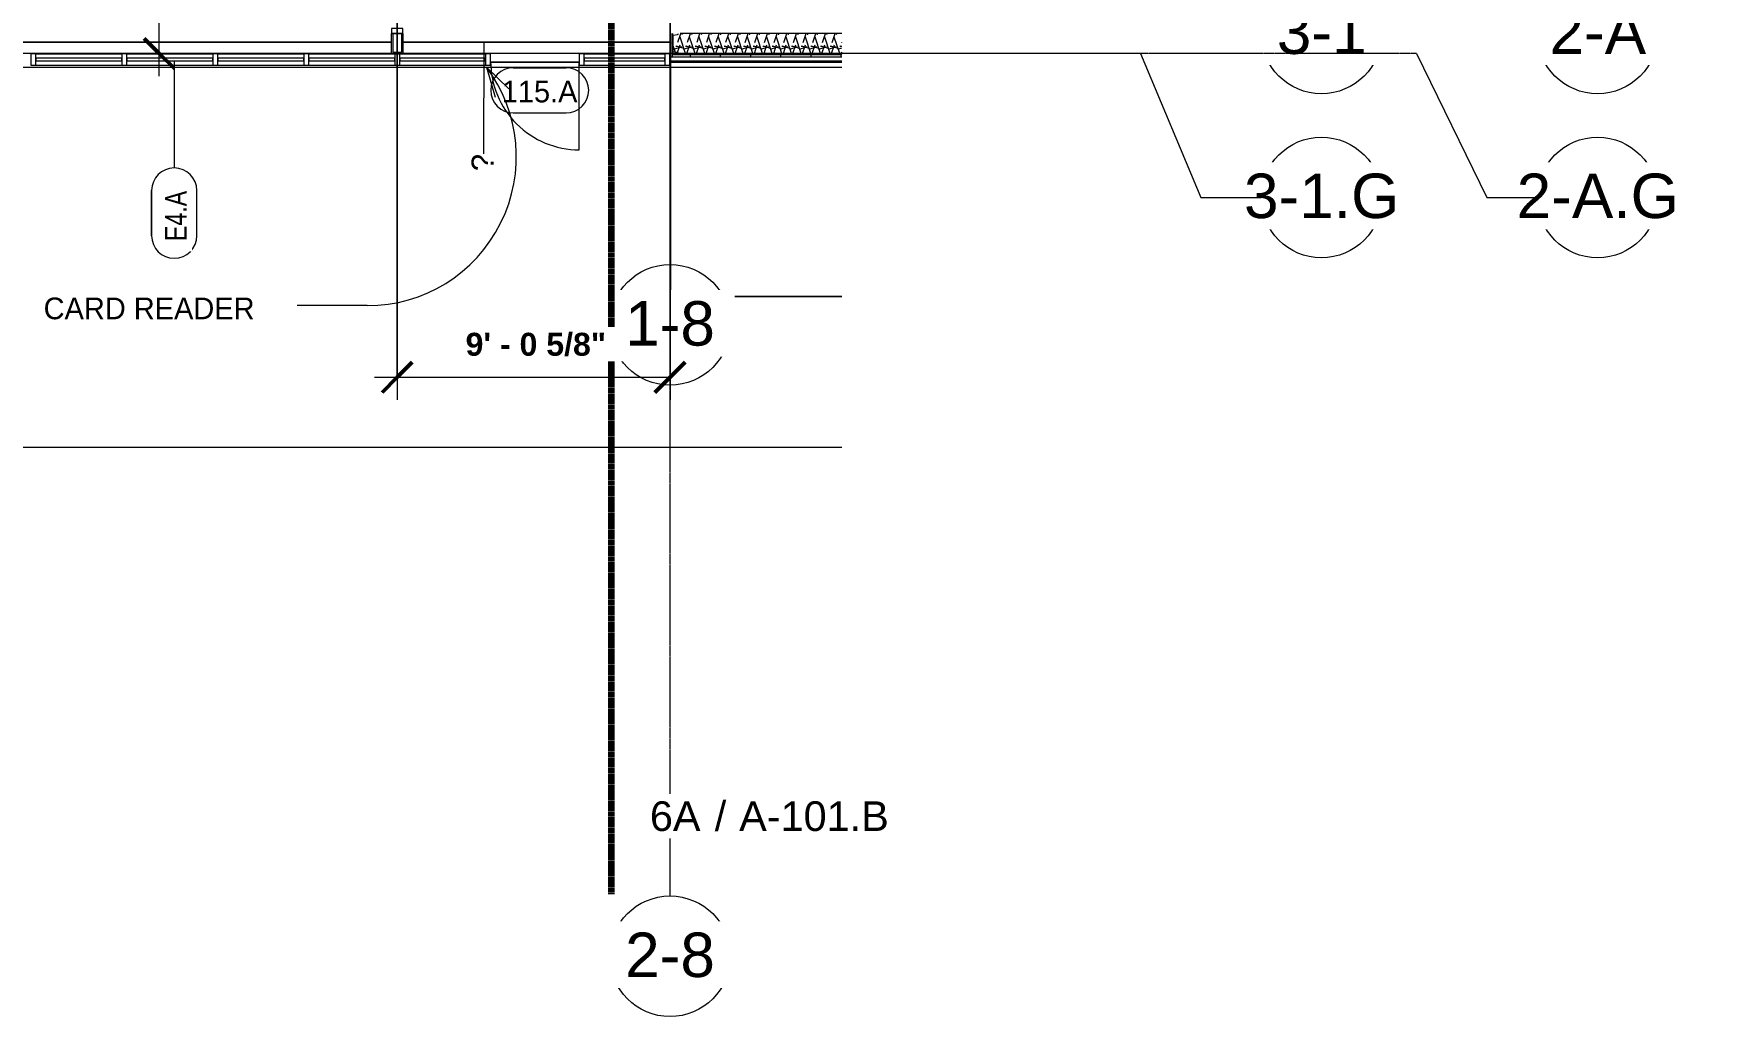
# Model space of a CAD drawing. Header units: inches. Extents: x 21592 to 24810, y -23179 to -20467.
# Drawn here: x 23991 to 24656, y -23179 to -22787 of the extents above; entities that cross this region are included whole.
import ezdxf

# ---------------------------------------------------------------- set-up
doc = ezdxf.new("R2010")
doc.units = ezdxf.units.IN
doc.header["$MEASUREMENT"] = 0
doc.linetypes.add('Dash', pattern=[0.25, 0.125, -0.125])
doc.linetypes.add('Grid Line 1_2_', pattern=[0.875, 0.5, -0.125, 0.125, -0.125])
for name, color, linetype, lineweight in [('A-ANNO-DIMS', 211, 'Continuous', 9), ('A-ANNO-DIMS-96', 211, 'Continuous', 9), ('A-ANNO-MATC', 214, 'Dash', 140), ('A-DOOR', 31, 'Continuous', 20), ('A-DOOR-IDEN', 31, 'Continuous', 9), ('A-FLOR', 192, 'Continuous', 20), ('A-FLOR-IDEN', 11, 'Continuous', 9), ('A-GLAZ-CURT', 52, 'Continuous', 20), ('A-GLAZ-CWMG', 51, 'Continuous', 20), ('A-SITE-ROAD', 130, 'Continuous', 140), ('A-SITE-SWLK', 140, 'Continuous', 140), ('A-WALL', 113, 'Continuous', 20), ('A-WALL-IDEN', 211, 'Continuous', 9), ('A-WALL-PATT', 111, 'Continuous', 50), ('C-TOPO', 7, 'Continuous', 20), ('Conc', 7, 'Continuous', 140), ('G-ANNO-SYMB', 111, 'Continuous', 9), ('G-ANNO-TEXT', 231, 'Continuous', 9), ('I-WALL', 2, 'Continuous', 20), ('L-SITE-WALL', 31, 'Continuous', 20), ('S-COLS', 52, 'Continuous', 20), ('S-GRID', 1, 'Continuous', 9), ('S-GRID-IDEN', 1, 'Continuous', 9)]:
    doc.layers.add(name, color=color, linetype=linetype, lineweight=lineweight)
doc.styles.add('Arial', font='arial.ttf', dxfattribs={"height": 17.703593})
doc.styles.add('Arial_1', font='arial.ttf', dxfattribs={"height": 8.851796})
doc.styles.add('Arial_2', font='arial.ttf', dxfattribs={"height": 0.122942})
doc.styles.add('Arial_3', font='arial.ttf', dxfattribs={"height": 11.802395})
doc.styles.add('Arial_B', font='arialbd.ttf', dxfattribs={"height": 9.132806})
doc.styles.add('Century Gothic', font='GOTHIC.TTF', dxfattribs={"height": 8.622671})
doc.styles.add('Century Gothic_1', font='GOTHIC.TTF', dxfattribs={"width": 0.8, "height": 8.622671})
doc.dimstyles.new('OD_Dimension_3', dxfattribs={"dimscale": 12, "dimtxt": 9, "dimasz": 1, "dimexe": 0.75, "dimexo": 0.5, "dimgap": 0.5, "dimtad": 1, "dimdec": 3, "dimrnd": 0.125, "dimzin": 1, "dimdsep": 46, "dimlunit": 4, "dimtxsty": 'Arial_B', "dimblk1": 'OBLIQUE', "dimblk2": 'OBLIQUE', "dimsah": 1, "dimcen": 0.09, "dimdle": 0.75, "dimazin": 0, "dimtfac": 1, "dimtdec": 4, "dimtix": 1, "dimtmove": 0, "dimatfit": 3, "dimfxl": 1, "dimtvp": 1, "dimtfill": 1, "dimfrac": 2, "dimtolj": 1, "dimtzin": 0, "dimlwd": 13, "dimlwe": 13, "dimarcsym": 2})
doc.dimstyles.new('OD_Dimension_4', dxfattribs={"dimscale": 12, "dimtxt": 9, "dimasz": 1, "dimexe": 0.75, "dimexo": 0.5, "dimgap": 0.5, "dimtad": 1, "dimdec": 3, "dimrnd": 0.125, "dimzin": 1, "dimdsep": 46, "dimlunit": 4, "dimtxsty": 'Arial_B', "dimblk1": 'OBLIQUE', "dimblk2": 'OBLIQUE', "dimsah": 1, "dimcen": 0.09, "dimdle": 0.75, "dimazin": 0, "dimtfac": 1, "dimtdec": 4, "dimtix": 1, "dimtmove": 0, "dimatfit": 3, "dimfxl": 1, "dimtvp": 1, "dimtfill": 1, "dimfrac": 2, "dimtolj": 1, "dimtzin": 0, "dimlwd": 13, "dimlwe": 13, "dimarcsym": 2})

# ---------------------------------------------------------------- blocks, each defined once
blk = doc.blocks.new('Struct_Xcel_Sports Complex_rvt-1-Enlarged First Floor Plan _West_')
at = {"layer": 'A-FLOR', "color": 43, "lineweight": 13}
for p, q in [((24132.95, -22790.8), (23954.27, -22790.8)), ((24244.02, -22790.8), (24137.7, -22790.8))]:
    blk.add_line(p, q, dxfattribs=at)
at = {"layer": 'L-SITE-WALL', "color": 43, "lineweight": 13}
for p, q in [((23954.27, -22790.8), (24132.95, -22790.8)), ((24137.7, -22790.8), (24244.02, -22790.8)), ((24207.7, -22798.8), (24172.52, -22798.8)), ((24312.23, -22798.8), (24243.77, -22798.8))]:
    blk.add_line(p, q, dxfattribs=at)
blk = doc.blocks.new('System Panel - INSULATED LOW-E GLAZING _SEE ELEVATIONS FOR U-FACTOR_ SHGC_ _ LT_-1307209-Enlarged First Floor Plan _West_')
at = {"layer": 'A-GLAZ-CURT', "color": 7}
for p, q in [((16.03125, -0.25), (-16.03125, -0.25)), ((-16.03125, -0.25), (-16.03125, -1.25)), ((-16.03125, -1.25), (16.03125, -1.25)), ((16.03125, -1.25), (16.03125, -0.25))]:
    blk.add_line(p, q, dxfattribs=at)
at = {"layer": 'A-GLAZ-CURT', "color": 10, "lineweight": 13}
for p, q in [((-16.03125, -1.25), (-16.03125, -0.25)), ((16.03125, -0.25), (-16.03125, -0.25)), ((-16.03125, -1.25), (16.03125, -1.25)), ((16.03125, -0.25), (16.03125, -1.25))]:
    blk.add_line(p, q, dxfattribs=at)
blk = doc.blocks.new('Door_Single_Storefront - one-1371399-Enlarged First Floor Plan _West_')
at = {"layer": 'A-DOOR', "color": 43, "lineweight": 13}
blk.add_line((-17.59375, 35.1875), (-17.59375, 0), dxfattribs=at)
blk.add_arc((-17.59375, 0), 35.1875, 360, 90, dxfattribs=at)
blk = doc.blocks.new('System Panel - INSULATED LOW-E GLAZING _SEE ELEVATIONS FOR U-FACTOR_ SHGC_ _ LT_-827433-Enlarged First Floor Plan _West_')
at = {"layer": 'A-GLAZ-CURT', "color": 7}
for p, q in [((17.09375, -0.25), (-17.09375, -0.25)), ((-17.09375, -0.25), (-17.09375, -1.25)), ((-17.09375, -1.25), (17.09375, -1.25)), ((17.09375, -1.25), (17.09375, -0.25))]:
    blk.add_line(p, q, dxfattribs=at)
at = {"layer": 'A-GLAZ-CURT', "color": 10, "lineweight": 13}
for p, q in [((-17.09375, -1.25), (-17.09375, -0.25)), ((17.09375, -0.25), (-17.09375, -0.25)), ((-17.09375, -1.25), (17.09375, -1.25)), ((17.09375, -0.25), (17.09375, -1.25))]:
    blk.add_line(p, q, dxfattribs=at)
blk = doc.blocks.new('Rectangular Mullion - Exterior 2_ x 4_5_-1307206-Enlarged First Floor Plan _West_')
at = {"layer": 'A-GLAZ-CWMG', "color": 43, "lineweight": 13}
for p, q in [((24209.7, -22795.43), (24241.77, -22795.43)), ((24209.7, -22799.93), (24241.77, -22799.93))]:
    blk.add_line(p, q, dxfattribs=at)
blk = doc.blocks.new('Rectangular Mullion - Exterior 2_ x 4_5_-1146644-Enlarged First Floor Plan _West_')
at = {"layer": 'A-GLAZ-CWMG', "color": 43, "lineweight": 13}
for p, q in [((24137.7, -22795.43), (24170.52, -22795.43)), ((24136.33, -22799.93), (24170.52, -22799.93))]:
    blk.add_line(p, q, dxfattribs=at)
blk = doc.blocks.new('Rectangular Mullion - Exterior 2_ x 4_5_-769200-Enlarged First Floor Plan _West_')
at = {"layer": 'A-GLAZ-CWMG', "color": 43, "lineweight": 13}
for p, q in [((24100.14, -22795.43), (24132.95, -22795.43)), ((24100.14, -22799.93), (24134.33, -22799.93))]:
    blk.add_line(p, q, dxfattribs=at)
blk = doc.blocks.new('Rectangular Mullion - Exterior 2_ x 4_5_-1142342-Enlarged First Floor Plan _West_')
at = {"layer": 'A-GLAZ-CWMG', "color": 7}
for p, q in [((0, 3), (-2, 3)), ((-2, 3), (-2, -1.5)), ((0, -1.5), (0, 3)), ((-2, -1.5), (0, -1.5))]:
    blk.add_line(p, q, dxfattribs=at)
blk = doc.blocks.new('Rectangular Mullion - Exterior 2_ x 4_5_-1115231-Enlarged First Floor Plan _West_')
at = {"layer": 'A-GLAZ-CWMG', "color": 7}
for p, q in [((-1, 3), (1, 3)), ((-1, -1.5), (-1, 3)), ((1, 3), (1, -1.5)), ((1, -1.5), (-1, -1.5))]:
    blk.add_line(p, q, dxfattribs=at)
blk = doc.blocks.new('Rectangular Mullion - Exterior 2_ x 4_5_-V5-Enlarged First Floor Plan _West_')
at = {"layer": 'A-GLAZ-CWMG', "color": 43, "lineweight": 13}
for p, q in [((22206.33, -22795.43), (22240.52, -22795.43)), ((22206.33, -22799.93), (22240.52, -22799.93))]:
    blk.add_line(p, q, dxfattribs=at)
blk = doc.blocks.new('Rectangular Mullion - Exterior 2_ x 4_5_-1142495-Enlarged First Floor Plan _West_')
at = {"layer": 'A-GLAZ-CWMG', "color": 7}
for p, q in [((0, 3), (-2, 3)), ((-2, 3), (-2, -1.5)), ((0, -1.5), (0, 3)), ((-2, -1.5), (0, -1.5))]:
    blk.add_line(p, q, dxfattribs=at)
blk = doc.blocks.new('Grid - Grid Head - Circle-14747-Enlarged First Floor Plan _West_')
at = {"layer": 'S-GRID-IDEN'}
blk.add_circle((0, 0), 0.25, dxfattribs=at)
blk = doc.blocks.new('Door Tag - Door Tag-4658-Enlarged First Floor Plan _West_')
at = {"layer": 'A-DOOR-IDEN', "color": 153}
for p, q in [((-0.109375, 0.09375), (0.109375, 0.09375)), ((-0.109375, -0.09375), (0.109375, -0.09375))]:
    blk.add_line(p, q, dxfattribs=at)
for centre, start, end in [((-0.109375, 0), 90, 270), ((0.109375, 0), 270, 90)]:
    blk.add_arc(centre, 0.09375, start, end, dxfattribs=at)
blk = doc.blocks.new('View Reference - View Reference-80209-Enlarged First Floor Plan _West_')
at = {"layer": 'G-ANNO-SYMB', "insert": (0.0027, 0.0662), "char_height": 0.1229, "width": 0.057, "attachment_point": 2, "line_spacing_factor": 0.938532, "style": 'Arial_2', "bg_fill": 3, "box_fill_scale": 1.25, "bg_fill_color": 0, "bg_fill_transparency": 0}
blk.add_mtext('/', dxfattribs=at)
blk = doc.blocks.new('Wall Tag - 1_4_-1369832-Enlarged First Floor Plan _West_')
at = {"layer": 'A-WALL-IDEN', "color": 153}
for p, q in [((-0.0822, 0.0968), (0.1053, 0.0968)), ((0.1053, 0.0968), (-0.0822, 0.0968)), ((-0.0822, -0.0907), (0.1053, -0.0907)), ((-0.0822, -0.0907), (0.1053, -0.0907))]:
    blk.add_line(p, q, dxfattribs=at)
for centre, start, end in [((-0.0822, 0.0031), 90, 270), ((-0.0822, 0.0031), 90, 270), ((0.1053, 0.0031), 270, 90), ((0.1053, 0.0031), 270, 90)]:
    blk.add_arc(centre, 0.0937, start, end, dxfattribs=at)
blk = doc.blocks.new('DIMBLOCK15-Enlarged First Floor Plan _West_')
at = {"layer": 'A-ANNO-DIMS-96', "lineweight": 13}
for p, q in [((24135.33, -22691.3), (24135.33, -22933.17)), ((24135.33, -22924.17), (24135.33, -22691.3)), ((24243.89, -22778.05), (24243.89, -22933.17)), ((24243.89, -22924.17), (24243.89, -22778.05)), ((24126.33, -22924.17), (24243.89, -22924.17))]:
    blk.add_line(p, q, dxfattribs=at)
at = {"layer": 'A-ANNO-DIMS-96', "lineweight": 50}
for p, q in [((24135.33, -22924.17), (24141.33, -22918.17)), ((24243.89, -22924.17), (24249.89, -22918.17)), ((24135.33, -22924.17), (24129.33, -22930.17)), ((24243.89, -22924.17), (24237.89, -22930.17))]:
    blk.add_line(p, q, dxfattribs=at)
at = {"layer": 'A-ANNO-DIMS-96', "color": 0, "lineweight": 13, "insert": (24162.54, -22906.46), "char_height": 9.1328, "width": 64.9714, "attachment_point": 1, "line_spacing_factor": 0.938532, "style": 'Arial_B', "bg_fill": 3, "box_fill_scale": 1.25, "bg_fill_color": 0, "bg_fill_transparency": 0}
blk.add_mtext('9\' - 0 5/8"', dxfattribs=at)
blk = doc.blocks.new('_Oblique')
at = {"color": 0, "linetype": 'ByBlock', "lineweight": -2}
blk.add_line((-0.5, -0.5), (0.5, 0.5), dxfattribs=at)
blk = doc.blocks.new('DIMBLOCK16-Enlarged First Floor Plan _West_')
at = {"layer": 'A-ANNO-DIMS-96', "lineweight": 50}
for p, q in [((24040.67, -22685.3), (24034.67, -22679.3)), ((24040.67, -22685.3), (24046.67, -22691.3)), ((24040.67, -22795.3), (24034.67, -22789.3)), ((24040.67, -22795.3), (24046.67, -22801.3))]:
    blk.add_line(p, q, dxfattribs=at)
at = {"layer": 'A-ANNO-DIMS-96', "lineweight": 13}
for p, q in [((24128.58, -22685.3), (24031.67, -22685.3)), ((24040.67, -22804.3), (24040.67, -22685.3)), ((24040.67, -22685.3), (24128.58, -22685.3)), ((24038.19, -22795.3), (24049.67, -22795.3)), ((24040.67, -22795.3), (24038.19, -22795.3))]:
    blk.add_line(p, q, dxfattribs=at)
at = {"layer": 'A-ANNO-DIMS-96', "color": 0, "lineweight": 13, "insert": (24022.97, -22757.09), "char_height": 9.133, "width": 40.2857, "attachment_point": 1, "rotation": 90, "line_spacing_factor": 0.938532, "style": 'Arial_B', "bg_fill": 3, "box_fill_scale": 1.25, "bg_fill_color": 0, "bg_fill_transparency": 0}
blk.add_mtext('9\' - 2"', dxfattribs=at)

msp = doc.modelspace()

# ---------------------------------------------------------------- hatches: boundary and pattern name
at = {"layer": 'A-WALL-PATT', "lineweight": 9}
h = msp.add_hatch(dxfattribs=at)
h.set_pattern_fill('FP_7', color=8, style=0, pattern_type=2)
h.set_pattern_definition([(161.57, (0.48, 0.48), (-3.839953776, -1.544e-05), [0, -27.322, 3.034, 0]), (18.43, (-0.48, 0.48), (-3.839953776, 1.544e-05), [0, -27.322, 3.034, 0]), (108.43, (0.48, 0.48), (1.919622, -9.60052459), [9.106, -21.25]), (71.57, (-0.48, 0.48), (1.919622, 9.60052459), [9.106, -21.25])])
h.paths.add_polyline_path([(24244.7652, -22795.3028), (24312.2251, -22795.3028), (24312.2251, -22787.3028), (24244.7652, -22787.3028)], flags=0)
h = msp.add_hatch(dxfattribs=at)
h.set_pattern_fill('FP_9', color=8, style=0, pattern_type=2)
h.set_pattern_definition([(0, (0, 0), (15.36, 3.84), [1.267, -10.253, 1.267, -10.253, -61.44]), (0, (0, 0), (15.36, 3.84), [-23.04, 1.267, -21.773, 1.267, -10.253, -26.88]), (0, (0, 0), (15.36, 3.84), [-57.6, 1.267, -6.413, 1.267, -17.933]), (120, (5.76, 1.92), (-11.00553755, 11.3821502), [1.267, -10.253, 1.267, -10.253, -61.44]), (120, (5.76, 1.92), (-11.00553755, 11.3821502), [-23.04, 1.267, -21.773, 1.267, -10.253, -26.88]), (120, (5.76, 1.92), (-11.00553755, 11.3821502), [-57.6, 1.267, -6.413, 1.267, -17.933]), (240, (7.68, 9.6), (-4.35446245, -15.2221502), [1.267, -10.253, 1.267, -10.253, -61.44]), (240, (7.68, 9.6), (-4.35446245, -15.2221502), [-23.04, 1.267, -21.773, 1.267, -10.253, -26.88]), (240, (7.68, 9.6), (-4.35446245, -15.2221502), [-57.6, 1.267, -6.413, 1.267, -17.933])])
h.paths.add_polyline_path([(24244.7652, -22795.8028), (24312.2251, -22795.8028), (24312.2251, -22795.3028), (24244.7652, -22795.3028)], flags=0)
h = msp.add_hatch(dxfattribs=at)
h.set_pattern_fill('FP_10', color=8, style=0, pattern_type=2)
h.set_pattern_definition([(0, (0, 0), (0, 12), []), (90, (0, 0), (-12, 7e-16), [])])
h.paths.add_polyline_path([(24244.7652, -22796.8028), (24312.2251, -22796.8028), (24312.2251, -22795.8028), (24244.7652, -22795.8028)], flags=0)
at = {"layer": 'S-COLS', "lineweight": 9}
h = msp.add_hatch(dxfattribs=at)
h.set_pattern_fill('FP_6', color=8, style=0, pattern_type=2)
h.set_pattern_definition([(45, (0, 0), (-9.503515, 9.503515), []), (45, (0, 14.4), (-9.503515, 9.503515), [])])
h.paths.add_polyline_path([(24247.2302, -22795.3028), (24247.116, -22795.027), (24246.8402, -22794.9128), (24245.1932, -22794.652), (24245.1932, -22787.9537), (24246.8402, -22787.6928), (24247.116, -22787.5786), (24247.2302, -22787.3028), (24244.8902, -22787.3028), (24244.8902, -22795.3028)], flags=0)

# ---------------------------------------------------------------- linework, layer by layer
at = {"layer": 'A-FLOR-IDEN', "color": 153}
msp.add_line((24169.7652, -22790.8028), (24169.6887, -22835.273), dxfattribs=at)
at = {"layer": 'A-SITE-ROAD', "color": 43, "lineweight": 13}
msp.add_line((24312.2251, -22952.0675), (23703.9031, -22952.0675), dxfattribs=at)
at = {"layer": 'A-SITE-SWLK', "color": 43, "lineweight": 13}
msp.add_line((24244.0152, -22892.0675), (24312.2251, -22892.0675), dxfattribs=at)
at = {"layer": 'A-WALL', "color": 7}
for p, q in [((24133.5777, -22787.3028), (24133.5777, -22794.8028)), ((24137.0777, -22787.3028), (24137.0777, -22794.8028)), ((24244.0152, -22787.3028), (24244.0152, -22798.6153)), ((24244.7652, -22787.3028), (24244.7652, -22796.8028)), ((24312.2251, -22787.3028), (24247.8902, -22787.3028)), ((24133.5777, -22794.8028), (24137.0777, -22794.8028)), ((24312.2251, -22795.3028), (24244.7652, -22795.3028)), ((24312.2251, -22796.8028), (24244.0152, -22796.8028)), ((24312.2251, -22798.3028), (24244.0152, -22798.3028)), ((24244.0152, -22798.6153), (24312.2251, -22798.6153)), ((24312.2251, -22795.8028), (24244.7652, -22795.8028))]:
    msp.add_line(p, q, dxfattribs=at)
at = {"layer": 'A-WALL-IDEN', "color": 153}
msp.add_line((24046.5983, -22798.4278), (24046.5983, -22840.8231), dxfattribs=at)
at = {"layer": 'C-TOPO', "color": 43, "lineweight": 13}
for p, q in [((24172.5152, -22798.8032), (24207.7027, -22798.8032)), ((24207.7027, -22798.8032), (24172.5152, -22798.8032)), ((24243.7652, -22798.8032), (24244.0151, -22798.8032)), ((24244.0151, -22798.8032), (24243.7652, -22798.8032)), ((24244.0151, -22798.8032), (24244.0151, -22892.0669)), ((24244.0151, -22892.0669), (24244.0151, -22798.8032)), ((24244.0151, -22892.0669), (24312.2251, -22892.0669)), ((24312.2251, -22892.0669), (24244.0151, -22892.0669)), ((24312.2251, -22952.0669), (23703.9038, -22952.0669)), ((24312.2251, -22952.0669), (23703.9038, -22952.0669))]:
    msp.add_line(p, q, dxfattribs=at)
at = {"layer": 'Conc', "color": 43, "lineweight": 13}
msp.add_line((24244.0152, -22892.0675), (24244.0152, -22799.4278), dxfattribs=at)
at = {"layer": 'G-ANNO-TEXT', "color": 137}
for p, q in [((24170.8243, -22800.7146), (24179.7817, -22809.323)), ((24170.8243, -22800.7146), (24174.2774, -22812.6484)), ((24123.436, -22895.6485), (24084.4818, -22895.6485))]:
    msp.add_line(p, q, dxfattribs=at)
msp.add_arc((24123.436, -22836.3541), 59.2944, 270, 36.9458344, dxfattribs=at)
at = {"layer": 'I-WALL', "color": 7}
for p, q in [((24137.7027, -22787.3028), (24132.9527, -22787.3028)), ((24132.9527, -22787.3028), (24132.9527, -22795.4278)), ((24137.7027, -22795.4278), (24137.7027, -22787.3028)), ((24132.9527, -22795.4278), (24137.7027, -22795.4278))]:
    msp.add_line(p, q, dxfattribs=at)
at = {"layer": 'L-SITE-WALL', "color": 43, "lineweight": 13}
for p, q in [((24312.2251, -22800.8028), (22652.4043, -22800.8028)), ((24172.5152, -22798.8028), (24207.7027, -22798.8028)), ((24243.7652, -22798.8028), (24312.2251, -22798.8028))]:
    msp.add_line(p, q, dxfattribs=at)
at = {"layer": 'S-COLS', "color": 7}
for p, q in [((24244.8902, -22787.3028), (24244.8902, -22795.3028)), ((24245.1932, -22787.9537), (24246.8402, -22787.6928)), ((24245.1932, -22794.652), (24245.1932, -22787.9537)), ((24244.8902, -22795.3028), (24247.2302, -22795.3028)), ((24246.8402, -22794.9128), (24245.1932, -22794.652))]:
    msp.add_line(p, q, dxfattribs=at)
for centre, start, end in [((24246.8402, -22787.3028), 270, 0), ((24246.8402, -22795.3028), 0, 90)]:
    msp.add_arc(centre, 0.39, start, end, dxfattribs=at)
at = {"layer": 'S-GRID', "linetype": 'Grid Line 1_2_'}
for p, q in [((24243.8902, -22879.3028), (24243.8902, -20713.1265)), ((24431.1075, -22795.3028), (21705.561, -22795.3028))]:
    msp.add_line(p, q, dxfattribs=at)
at = {"layer": 'S-GRID'}
msp.add_line((24431.1075, -22795.3028), (24455.1075, -22852.6235), dxfattribs=at)

# ---------------------------------------------------------------- block references
at = {"layer": 'A-DOOR', "color": 43, "lineweight": 13, "rotation": 180}
msp.add_blockref('Door_Single_Storefront - one-1371399-Enlarged First Floor Plan _West_', (24190.109, -22798.4278), dxfattribs=at)
at = {"layer": 'A-DOOR-IDEN', "color": 153, "xscale": 95.99999999999994, "yscale": 95.99999999999994, "zscale": 95.99999999999994}
msp.add_blockref('Door Tag - Door Tag-4658-Enlarged First Floor Plan _West_', (24192.0323, -22809.9479), dxfattribs=at)
at = {"layer": 'A-GLAZ-CURT', "color": 10, "lineweight": 13, "rotation": 180}
for name, p in [('System Panel - INSULATED LOW-E GLAZING _SEE ELEVATIONS FOR U-FACTOR_ SHGC_ _ LT_-827433-Enlarged First Floor Plan _West_', (24008.6715, -22798.4278)), ('System Panel - INSULATED LOW-E GLAZING _SEE ELEVATIONS FOR U-FACTOR_ SHGC_ _ LT_-827433-Enlarged First Floor Plan _West_', (24044.859, -22798.4278)), ('System Panel - INSULATED LOW-E GLAZING _SEE ELEVATIONS FOR U-FACTOR_ SHGC_ _ LT_-827433-Enlarged First Floor Plan _West_', (24081.0465, -22798.4278)), ('System Panel - INSULATED LOW-E GLAZING _SEE ELEVATIONS FOR U-FACTOR_ SHGC_ _ LT_-827433-Enlarged First Floor Plan _West_', (24117.234, -22798.4278)), ('System Panel - INSULATED LOW-E GLAZING _SEE ELEVATIONS FOR U-FACTOR_ SHGC_ _ LT_-827433-Enlarged First Floor Plan _West_', (24153.4215, -22798.4278)), ('System Panel - INSULATED LOW-E GLAZING _SEE ELEVATIONS FOR U-FACTOR_ SHGC_ _ LT_-1307209-Enlarged First Floor Plan _West_', (24225.734, -22798.4278))]:
    msp.add_blockref(name, p, dxfattribs=at)
at = {"layer": 'A-GLAZ-CWMG', "color": 43, "lineweight": 13, "rotation": 270}
msp.add_blockref('Rectangular Mullion - Exterior 2_ x 4_5_-1142495-Enlarged First Floor Plan _West_', (24134.5777, -22787.3028), dxfattribs=at)
at = {"layer": 'A-GLAZ-CWMG', "color": 43, "lineweight": 13, "extrusion": (0, 0, -1)}
for p in [(-23990.5777, -22798.4278), (-24026.7652, -22798.4278), (-24062.9527, -22798.4278), (-24099.1402, -22798.4278), (-24135.3277, -22798.4278), (-24171.5152, -22798.4278), (-24208.7027, -22798.4278)]:
    msp.add_blockref('Rectangular Mullion - Exterior 2_ x 4_5_-1115231-Enlarged First Floor Plan _West_', p, dxfattribs=at)
at = {"layer": 'A-GLAZ-CWMG', "color": 43, "lineweight": 13}
for name, p in [('Rectangular Mullion - Exterior 2_ x 4_5_-V5-Enlarged First Floor Plan _West_', (1785.25, 0)), ('Rectangular Mullion - Exterior 2_ x 4_5_-V5-Enlarged First Floor Plan _West_', (1821.4375, 0)), ('Rectangular Mullion - Exterior 2_ x 4_5_-V5-Enlarged First Floor Plan _West_', (1857.625, 0)), ('Rectangular Mullion - Exterior 2_ x 4_5_-769200-Enlarged First Floor Plan _West_', (0, 0)), ('Rectangular Mullion - Exterior 2_ x 4_5_-1146644-Enlarged First Floor Plan _West_', (0, 0)), ('Rectangular Mullion - Exterior 2_ x 4_5_-1307206-Enlarged First Floor Plan _West_', (0, 0)), ('Rectangular Mullion - Exterior 2_ x 4_5_-1142342-Enlarged First Floor Plan _West_', (24243.7652, -22798.4278))]:
    msp.add_blockref(name, p, dxfattribs=at)
at = {"layer": 'A-WALL-IDEN', "color": 153, "xscale": 95.99999999999994, "yscale": 95.99999999999994, "zscale": 95.99999999999994, "rotation": 89.99999999999991}
msp.add_blockref('Wall Tag - 1_4_-1369832-Enlarged First Floor Plan _West_', (24046.892, -22859.9278), dxfattribs=at)
at = {"layer": 'G-ANNO-SYMB', "xscale": 95.99999999999994, "yscale": 95.99999999999994, "zscale": 95.99999999999994}
msp.add_blockref('View Reference - View Reference-80209-Enlarged First Floor Plan _West_', (24263.7108, -23099.301), dxfattribs=at)
at = {"layer": 'S-GRID-IDEN', "xscale": 95.99999999999994, "yscale": 95.99999999999994, "zscale": 95.99999999999994}
for p, rotation in [((24503.1075, -22787.3028), 89.99999999999984), ((24612.9748, -22787.3028), 89.99999999999979), ((24503.1075, -22852.6235), 89.99999999999984), ((24612.9748, -22852.6235), 89.99999999999979)]:
    msp.add_blockref('Grid - Grid Head - Circle-14747-Enlarged First Floor Plan _West_', p, dxfattribs=dict(at, rotation=rotation))
for p in [(24243.8902, -22903.3028), (24243.8902, -23154.6211)]:
    msp.add_blockref('Grid - Grid Head - Circle-14747-Enlarged First Floor Plan _West_', p, dxfattribs=at)

# ---------------------------------------------------------------- texts
at = {"layer": 'A-DOOR-IDEN', "insert": (24191.991, -22806.1166), "char_height": 8.62267, "width": 38.124, "attachment_point": 2, "line_spacing_factor": 0.984117, "style": 'Century Gothic'}
msp.add_mtext('115.A', dxfattribs=at)
at = {"layer": 'A-FLOR-IDEN', "insert": (24164.9215, -22838.693), "char_height": 8.8518, "width": 8.208, "attachment_point": 2, "rotation": 90, "line_spacing_factor": 0.938532, "style": 'Arial_1'}
msp.add_mtext('?', dxfattribs=at)

# ---------------------------------------------------------------- next in the draw order: texts
at = {"layer": 'A-WALL-IDEN', "insert": (24042.9576, -22859.9567), "char_height": 8.62267, "width": 23.76, "attachment_point": 2, "rotation": 90, "line_spacing_factor": 0.984117, "style": 'Century Gothic_1', "bg_fill": 3, "box_fill_scale": 1.25, "bg_fill_color": 0, "bg_fill_transparency": 0}
msp.add_mtext('E4.A', dxfattribs=at)
at = {"layer": 'G-ANNO-SYMB', "insert": (24271.3908, -23092.945), "char_height": 11.8024, "width": 70.992, "attachment_point": 1, "line_spacing_factor": 0.938532, "style": 'Arial_3', "bg_fill": 3, "box_fill_scale": 1.25, "bg_fill_color": 0, "bg_fill_transparency": 0}
msp.add_mtext('A-101.B', dxfattribs=at)
at = {"layer": 'G-ANNO-TEXT', "color": 137, "insert": (23994.6318, -22892.4401), "char_height": 8.622671, "width": 98.604, "attachment_point": 1, "line_spacing_factor": 0.984117, "style": 'Century Gothic', "bg_fill": 3, "box_fill_scale": 1.25, "bg_fill_color": 0, "bg_fill_transparency": 0}
msp.add_mtext('CARD READER', dxfattribs=at)
at = {"layer": 'S-GRID-IDEN', "char_height": 17.70359, "attachment_point": 2, "line_spacing_factor": 0.938532, "style": 'Arial', "bg_fill": 3, "box_fill_scale": 1.25, "bg_fill_color": 0, "bg_fill_transparency": 0}
for s, insert, width in [('3-1', (24503.205, -22777.7731), 42.552), ('2-A', (24613.0723, -22777.7731), 45.792), ('3-1.G', (24503.205, -22843.0938), 73.656), ('2-A.G', (24613.0723, -22843.0938), 76.896), ('1-8', (24243.8856, -22893.8659), 42.552), ('2-8', (24243.8856, -23145.1842), 42.552)]:
    msp.add_mtext(s, dxfattribs=dict(at, insert=insert, width=width))

# ---------------------------------------------------------------- next in the draw order: linework, layer by layer
at = {"layer": 'A-ANNO-MATC', "color": 163}
msp.add_line((24220.4473, -20466.8066), (24220.4473, -23129.8711), dxfattribs=at)
at = {"layer": 'S-GRID', "linetype": 'Grid Line 1_2_'}
for p, q in [((24243.8902, -23130.6211), (24243.8902, -20902.4278)), ((24540.9748, -22795.3028), (21852.8626, -22795.3028))]:
    msp.add_line(p, q, dxfattribs=at)
at = {"layer": 'S-GRID'}
for p, q in [((24540.9748, -22795.3028), (24568.8487, -22852.6235)), ((24455.1075, -22852.6235), (24479.1075, -22852.6235)), ((24568.8487, -22852.6235), (24588.9748, -22852.6235))]:
    msp.add_line(p, q, dxfattribs=at)

# ---------------------------------------------------------------- next in the draw order: texts
at = {"layer": 'G-ANNO-SYMB', "insert": (24256.0324, -23092.9436), "char_height": 11.8024, "width": 24.048, "attachment_point": 3, "line_spacing_factor": 0.938532, "style": 'Arial_3', "bg_fill": 3, "box_fill_scale": 1.25, "bg_fill_color": 0, "bg_fill_transparency": 0}
msp.add_mtext('6A', dxfattribs=at)

# ---------------------------------------------------------------- next in the draw order: dimensions: what is measured, and where the dimension line sits
at = {"layer": 'A-ANNO-DIMS', "lineweight": 13}
dim = msp.add_linear_dim(base=(24243.8902253517, -22924.1655041563), p1=(24135.3277253517, -22685.3028103974), p2=(24243.8902253517, -22772.0528103972), dimstyle='OD_Dimension_4', override={"dimpost": '<>', "dimfxl": 138.965387}, dxfattribs=at)
dim.commit()
dim.dimension.update_dxf_attribs({"geometry": 'DIMBLOCK15-Enlarged First Floor Plan _West_', "text_midpoint": (24189.6089753517, -22913.4402427289)})

# ---------------------------------------------------------------- next in the draw order: linework, layer by layer
at = {"layer": 'A-FLOR-IDEN', "color": 153}
msp.add_line((24169.7652, -22790.8028), (24169.6887, -22835.273), dxfattribs=at)

# ---------------------------------------------------------------- next in the draw order: texts
at = {"layer": 'A-FLOR-IDEN', "insert": (24164.9215, -22838.693), "char_height": 8.8518, "width": 8.208, "attachment_point": 2, "rotation": 90, "line_spacing_factor": 0.938532, "style": 'Arial_1'}
msp.add_mtext('?', dxfattribs=at)

# ---------------------------------------------------------------- next in the draw order: dimensions: what is measured, and where the dimension line sits
at = {"layer": 'A-ANNO-DIMS', "lineweight": 13}
dim = msp.add_linear_dim(base=(24040.6737, -22685.3028), p1=(24032.1884, -22795.3028), p2=(24134.5777, -22685.3028), angle=90, dimstyle='OD_Dimension_3', override={"dimpost": '<>', "dimfxl": 150.278322}, dxfattribs=at)
dim.commit()
dim.dimension.update_dxf_attribs({"geometry": 'DIMBLOCK16-Enlarged First Floor Plan _West_', "text_midpoint": (24030.0076, -22740.3028)})

# ---------------------------------------------------------------- next in the draw order: block references
at = {"lineweight": 5}
msp.add_blockref('Struct_Xcel_Sports Complex_rvt-1-Enlarged First Floor Plan _West_', (0, 0), dxfattribs=at)

doc.saveas('drawing.dxf')
